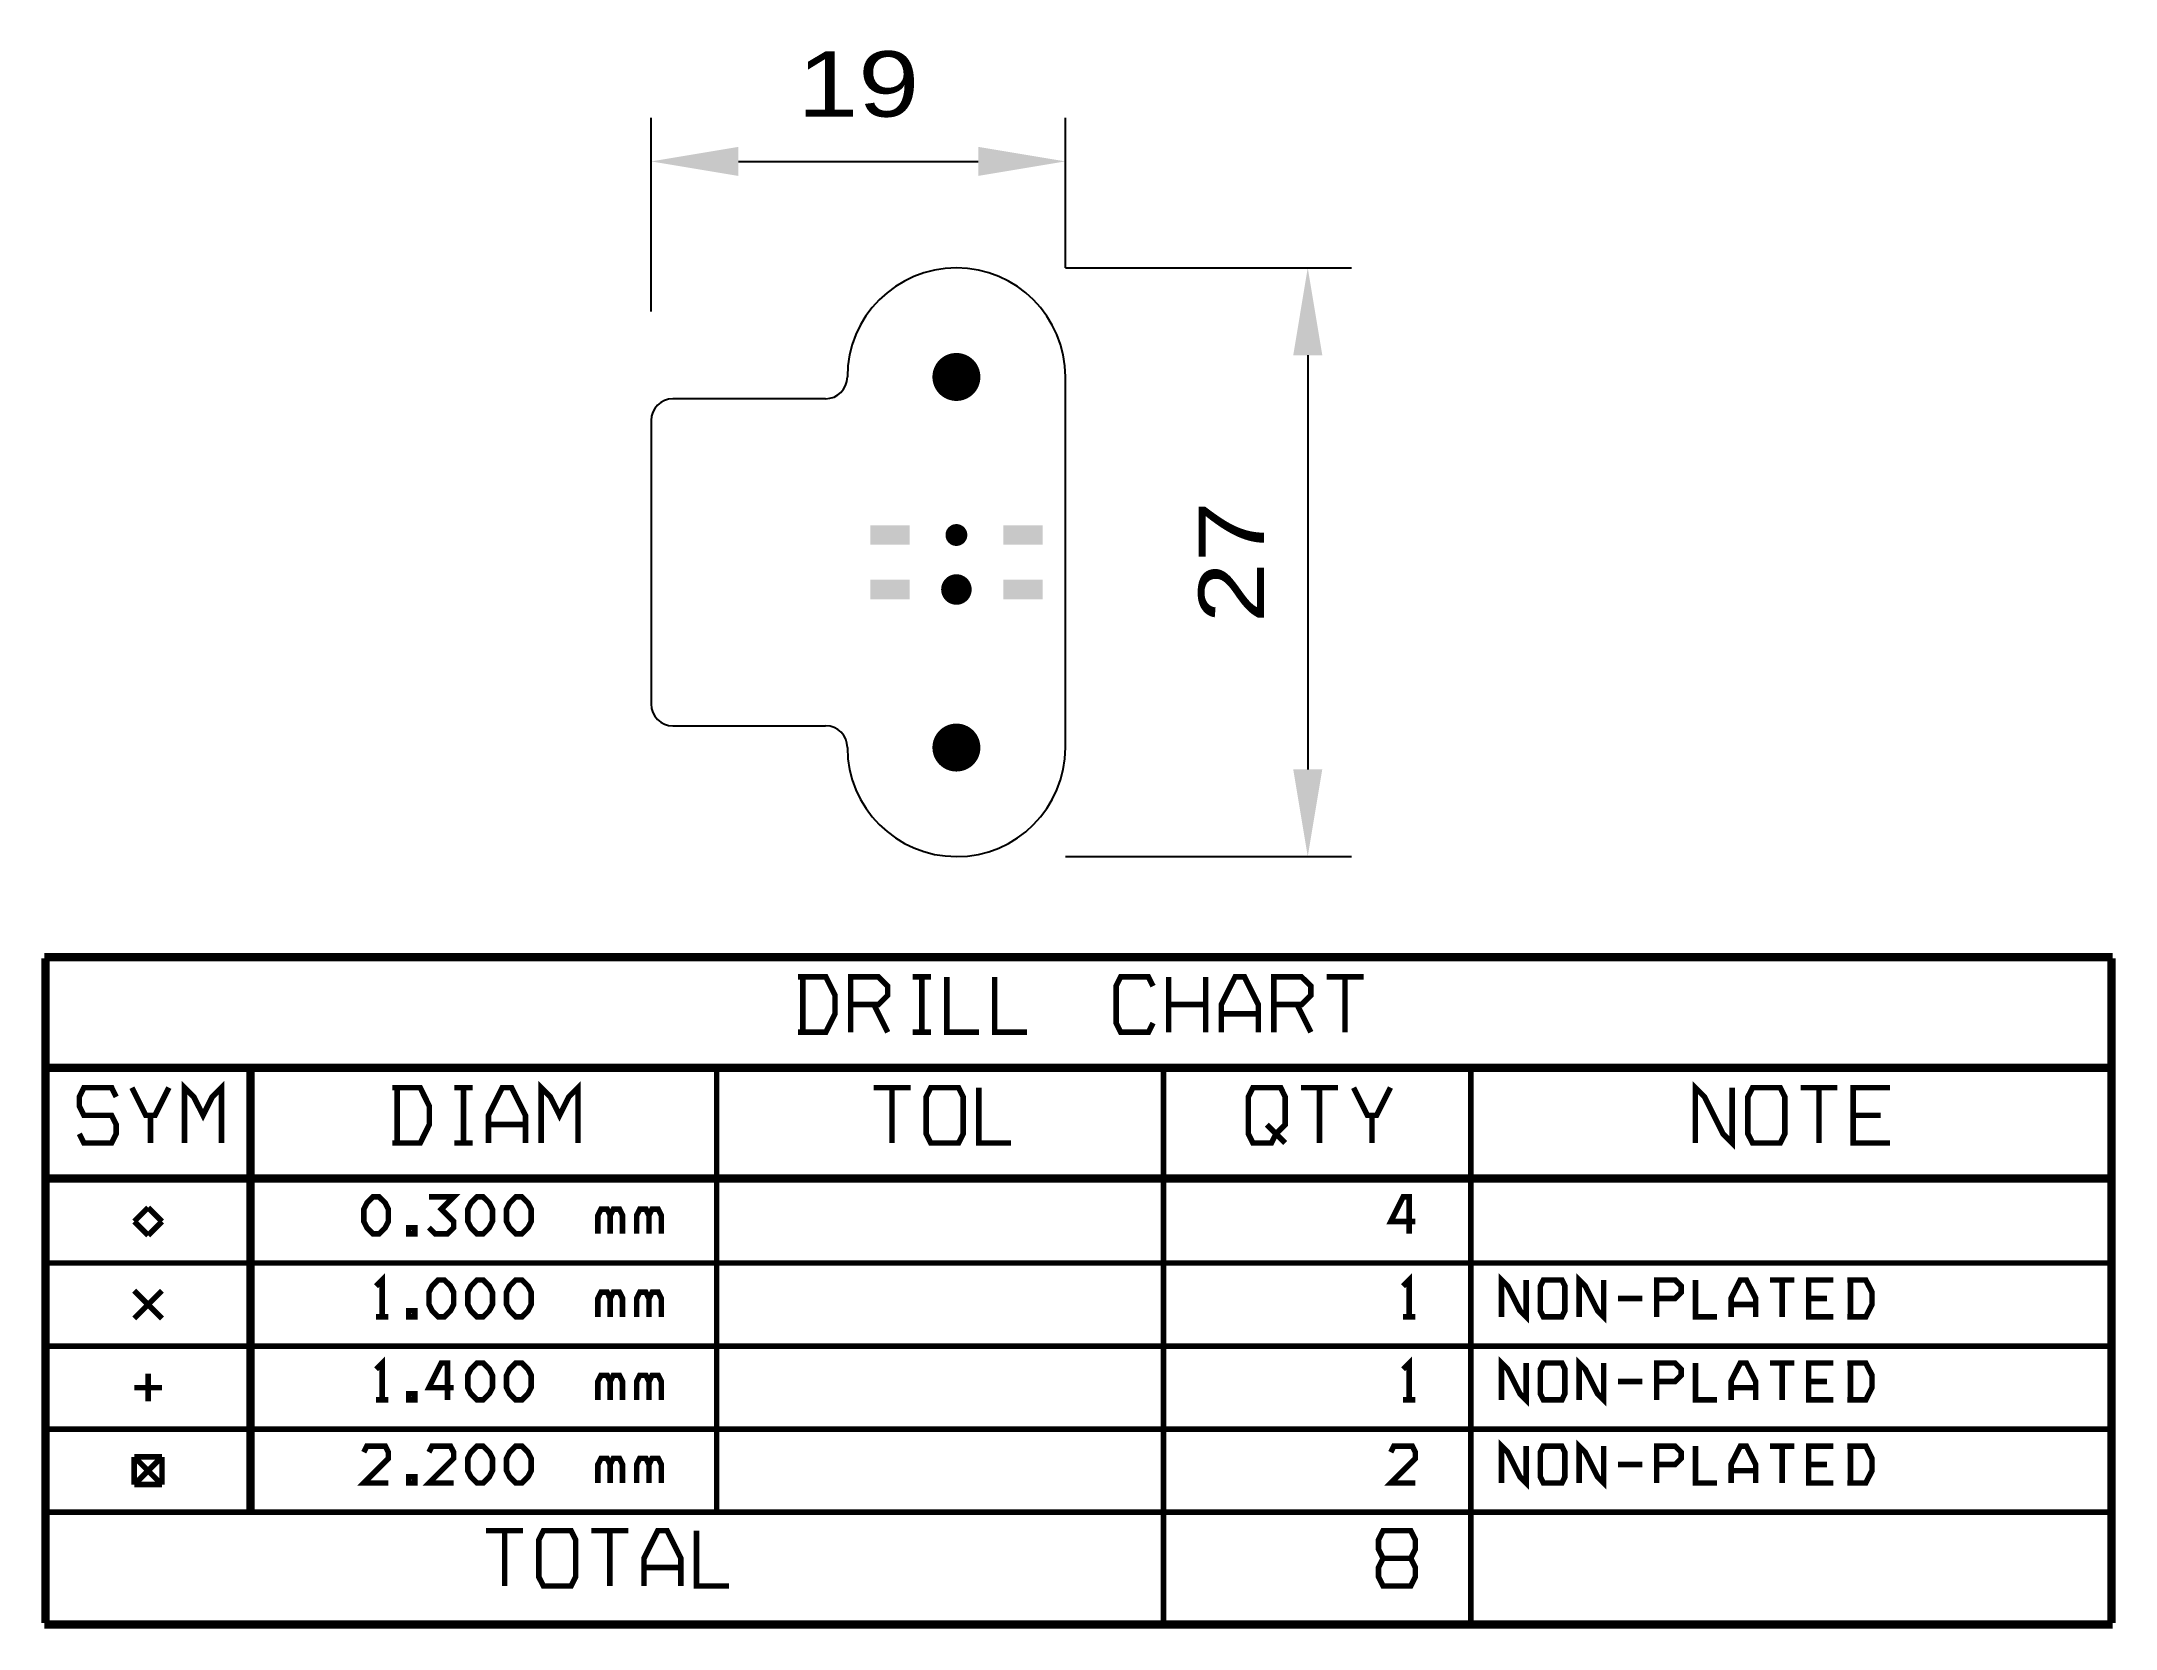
# Model space of a CAD drawing. Extents: x 634.9 to 730, y 523.3 to 596.1.
import ezdxf

# ---------------------------------------------------------------- set-up
doc = ezdxf.new("R2010")
doc.units = 0
doc.header["$LTSCALE"] = 10
doc.header["$MEASUREMENT"] = 0
doc.layers.get('0').update_dxf_attribs({"linetype": 'CONTINUOUS'})
doc.layers.get('Defpoints').update_dxf_attribs({"linetype": 'CONTINUOUS'})
for name, color, linetype in [('22-316-0_DRD', 7, 'CONTINUOUS'), ('22-316-0_SMT', 4, 'CONTINUOUS'), ('quote', 6, 'CONTINUOUS'), ('THRUHOLE_NPT', 11, 'CONTINUOUS')]:
    doc.layers.add(name, color=color, linetype=linetype)
doc.styles.add('STILE3', font='arial.ttf', dxfattribs={"width": 1.2, "height": 3})
doc.dimstyles.new('QUOTE', dxfattribs={"dimscale": 0, "dimtxt": 3, "dimasz": 4, "dimexe": 2, "dimexo": 5, "dimgap": 2, "dimtad": 1, "dimdec": 1, "dimzin": 13, "dimdsep": 46, "dimtxsty": 'STILE3', "dimcen": 0, "dimclrt": 7, "dimadec": 0, "dimazin": 0, "dimtfac": 0.666667, "dimtdec": 1, "dimtofl": 0, "dimtmove": 2, "dimatfit": 3, "dimfxl": 0, "dimtolj": 1, "dimtzin": 13, "dimarcsym": 0})

# ---------------------------------------------------------------- blocks, each defined once
blk = doc.blocks.new('RECTANGLE_2')
blk.add_solid([(0.90043, 0.44958), (0.90043, -0.44958), (-0.90043, 0.44958), (-0.90043, -0.44958)])
blk = doc.blocks.new('ROUND_4')
at = {"const_width": 0.50038}
blk.add_lwpolyline([(-0.25019, 0, 1), (0.25019, 0, 1)], format="xyb", close=True, dxfattribs=at)
blk = doc.blocks.new('ROUND_3')
at = {"const_width": 0.69977}
blk.add_lwpolyline([(-0.349884, 0, 1), (0.349884, 0, 1)], format="xyb", close=True, dxfattribs=at)
blk = doc.blocks.new('ROUND_1')
at = {"const_width": 1.09982}
blk.add_lwpolyline([(-0.54991, 0, 1), (0.54991, 0, 1)], format="xyb", close=True, dxfattribs=at)
blk = doc.blocks.new('*D7')
at = {"layer": 'Defpoints', "color": 0, "transparency": 16777216}
for p in [(681.872, 590.633), (681.872, 580.746), (662.873, 578.747)]:
    blk.add_point(p, dxfattribs=at)
at = {"layer": 'quote', "color": 0, "lineweight": -2, "transparency": 16777216}
for p, q in [((662.873, 583.747), (662.873, 592.633)), ((681.872, 585.746), (681.872, 592.633)), ((666.873, 590.633), (677.872, 590.633))]:
    blk.add_line(p, q, dxfattribs=at)
at = {"layer": 'quote', "color": 0, "transparency": 16777216}
for points in [[(666.873, 591.299), (666.873, 589.966), (662.873, 590.633)], [(677.872, 591.299), (677.872, 589.966), (681.872, 590.633)]]:
    blk.add_solid(points, dxfattribs=at)
at = {"layer": 'quote', "color": 7, "transparency": 16777216, "insert": (672.372, 594.164), "char_height": 3, "attachment_point": 5, "style": 'STILE3'}
blk.add_mtext('\\A1;19', dxfattribs=at)
blk = doc.blocks.new('*D8')
at = {"layer": 'Defpoints', "color": 0, "transparency": 16777216}
for p in [(676.873, 585.745), (676.873, 558.747), (692.987, 558.747)]:
    blk.add_point(p, dxfattribs=at)
at = {"layer": 'quote', "color": 0, "lineweight": -2, "transparency": 16777216}
for p, q in [((681.873, 585.745), (694.987, 585.745)), ((692.987, 581.745), (692.987, 562.747)), ((681.873, 558.747), (694.987, 558.747))]:
    blk.add_line(p, q, dxfattribs=at)
at = {"layer": 'quote', "color": 0, "transparency": 16777216}
for points in [[(692.321, 581.745), (693.654, 581.745), (692.987, 585.745)], [(692.321, 562.747), (693.654, 562.747), (692.987, 558.747)]]:
    blk.add_solid(points, dxfattribs=at)
at = {"layer": 'quote', "color": 7, "transparency": 16777216, "insert": (689.481, 572.246), "char_height": 3, "attachment_point": 5, "rotation": 90, "style": 'STILE3'}
blk.add_mtext('\\A1;27', dxfattribs=at)

msp = doc.modelspace()

# ---------------------------------------------------------------- linework, layer by layer
at = {"layer": '22-316-0_DRD'}
for p, q in [((681.872, 563.748), (681.872, 580.746)), ((670.874, 579.748), (663.873, 579.748)), ((662.873, 578.747), (662.873, 565.747)), ((663.873, 564.746), (670.874, 564.746))]:
    msp.add_line(p, q, dxfattribs=at)
at = {"layer": '22-316-0_DRD', "const_width": 0.254}
for points in [[(729.907, 554.203), (635.038, 554.203)], [(635.038, 523.596), (635.038, 554.076)], [(729.78, 554.076), (635.165, 554.076)], [(635.165, 523.596), (635.165, 554.076)], [(729.78, 523.596), (729.78, 554.076)], [(729.907, 523.596), (729.907, 554.076)], [(669.615, 550.69), (670.885, 550.69), (671.307, 551.536), (671.307, 552.382), (670.885, 553.23), (669.615, 553.23)], [(669.826, 550.69), (669.826, 553.23)], [(672.026, 551.96), (673.296, 551.96), (673.72, 552.382), (673.72, 552.806), (673.296, 553.23), (672.026, 553.23), (672.026, 550.69)], [(675.709, 553.23), (674.863, 553.23)], [(675.287, 550.69), (675.287, 553.23)], [(677.911, 550.69), (676.43, 550.69), (676.43, 553.23)], [(680.113, 550.69), (678.63, 550.69), (678.63, 553.23)], [(685.892, 551.112), (685.678, 550.69), (684.408, 550.69), (684.197, 551.112), (684.197, 552.806), (684.408, 553.23), (685.678, 553.23), (685.892, 552.806)], [(686.61, 550.69), (686.61, 553.23)], [(688.305, 550.69), (688.305, 553.23)], [(690.718, 550.69), (690.718, 551.96), (690.083, 553.23), (689.658, 553.23), (689.023, 551.96), (689.023, 550.69)], [(691.436, 551.96), (692.706, 551.96), (693.131, 552.382), (693.131, 552.806), (692.706, 553.23), (691.436, 553.23), (691.436, 550.69)], [(695.544, 553.23), (693.849, 553.23)], [(694.695, 550.69), (694.695, 553.23)], [(673.085, 551.96), (673.72, 550.69)], [(688.305, 551.96), (686.61, 551.96)], [(692.496, 551.96), (693.131, 550.69)], [(675.709, 550.69), (674.863, 550.69)], [(690.718, 551.536), (689.023, 551.536)], [(729.78, 549.123), (635.165, 549.123)], [(729.78, 548.996), (635.165, 548.996)], [(644.436, 528.676), (644.436, 548.996)], [(644.563, 528.676), (644.563, 548.996)], [(665.879, 528.676), (665.879, 548.996)], [(686.367, 523.596), (686.367, 548.996)], [(700.464, 523.596), (700.464, 548.996)], [(638.34, 547.726), (638.129, 548.15), (636.859, 548.15), (636.646, 547.726), (636.646, 547.302), (636.859, 546.88), (638.129, 546.88), (638.34, 546.456), (638.34, 546.032), (638.129, 545.61), (636.859, 545.61), (636.646, 546.032)], [(640.753, 548.15), (640.118, 546.88), (639.694, 546.88), (639.059, 548.15)], [(643.166, 545.61), (643.166, 548.15), (642.742, 547.726), (642.32, 546.88), (641.896, 547.726), (641.472, 548.15), (641.472, 545.61)], [(651.01, 545.61), (652.28, 545.61), (652.701, 546.456), (652.701, 547.302), (652.28, 548.15), (651.01, 548.15)], [(651.221, 545.61), (651.221, 548.15)], [(654.693, 548.15), (653.844, 548.15)], [(654.269, 545.61), (654.269, 548.15)], [(657.106, 545.61), (657.106, 546.88), (656.471, 548.15), (656.047, 548.15), (655.412, 546.88), (655.412, 545.61)], [(659.519, 545.61), (659.519, 548.15), (659.095, 547.726), (658.67, 546.88), (658.249, 547.726), (657.825, 548.15), (657.825, 545.61)], [(674.769, 548.15), (673.075, 548.15)], [(673.921, 545.61), (673.921, 548.15)], [(675.699, 545.61), (675.488, 546.032), (675.488, 547.726), (675.699, 548.15), (676.969, 548.15), (677.182, 547.726), (677.182, 546.032), (676.969, 545.61), (675.699, 545.61)], [(679.382, 545.61), (677.901, 545.61), (677.901, 548.15)], [(690.263, 546.032), (690.474, 545.61), (691.32, 545.61), (691.533, 546.032), (691.955, 546.456), (691.955, 547.726), (691.744, 548.15), (690.474, 548.15), (690.263, 547.726), (690.263, 546.032)], [(694.368, 548.15), (692.676, 548.15)], [(693.522, 545.61), (693.522, 548.15)], [(696.781, 548.15), (696.146, 546.88), (695.724, 546.88), (695.089, 548.15)], [(712.455, 548.15), (712.455, 545.61), (712.031, 546.032), (711.185, 547.726), (710.761, 548.15), (710.761, 545.61)], [(713.387, 545.61), (713.174, 546.032), (713.174, 547.726), (713.387, 548.15), (714.657, 548.15), (714.868, 547.726), (714.868, 546.032), (714.657, 545.61), (713.387, 545.61)], [(717.281, 548.15), (715.587, 548.15)], [(716.435, 545.61), (716.435, 548.15)], [(719.694, 545.61), (718, 545.61), (718, 548.15), (719.694, 548.15)], [(639.907, 545.61), (639.907, 546.88)], [(695.935, 545.61), (695.935, 546.88)], [(719.27, 546.88), (718, 546.88)], [(657.106, 546.456), (655.412, 546.456)], [(691.109, 546.456), (691.955, 545.61)], [(654.693, 545.61), (653.844, 545.61)], [(729.78, 544.043), (635.165, 544.043)], [(729.78, 543.916), (635.165, 543.916)], [(650.116, 541.447), (649.834, 541.729), (649.694, 542.011), (649.694, 542.575), (649.834, 542.857), (650.116, 543.138), (650.398, 543.138), (650.68, 542.857), (650.822, 542.575), (650.822, 542.011), (650.68, 541.729), (650.398, 541.447), (650.116, 541.447)], [(652.684, 541.729), (652.966, 541.447), (653.532, 541.447), (653.814, 541.729), (653.814, 542.011), (653.248, 542.575), (653.814, 543.138), (652.684, 543.138)], [(654.886, 541.447), (654.604, 541.729), (654.462, 542.011), (654.462, 542.575), (654.604, 542.857), (654.886, 543.138), (655.168, 543.138), (655.45, 542.857), (655.592, 542.575), (655.592, 542.011), (655.45, 541.729), (655.168, 541.447), (654.886, 541.447)], [(656.664, 541.447), (656.382, 541.729), (656.24, 542.011), (656.24, 542.575), (656.382, 542.857), (656.664, 543.138), (656.946, 543.138), (657.228, 542.857), (657.37, 542.575), (657.37, 542.011), (657.228, 541.729), (656.946, 541.447), (656.664, 541.447)], [(697.924, 542.011), (696.796, 542.011), (697.36, 543.138), (697.642, 543.138), (697.642, 541.447)], [(639.801, 542.646), (639.166, 542.011)], [(640.436, 542.011), (639.801, 542.646)], [(661.561, 541.447), (661.561, 542.293), (661.419, 542.575), (661.137, 542.575), (660.995, 542.293), (660.855, 542.575), (660.573, 542.575), (660.431, 542.293), (660.431, 541.447)], [(660.995, 541.447), (660.995, 542.293)], [(663.339, 541.447), (663.339, 542.293), (663.197, 542.575), (662.915, 542.575), (662.773, 542.293), (662.633, 542.575), (662.351, 542.575), (662.209, 542.293), (662.209, 541.447)], [(662.773, 541.447), (662.773, 542.293)], [(639.166, 542.011), (639.801, 541.376)], [(639.801, 541.376), (640.436, 542.011)], [(651.754, 541.447), (652.036, 541.447), (652.036, 541.729), (651.754, 541.729), (651.754, 541.447)], [(729.78, 540.106), (635.165, 540.106)], [(650.54, 537.637), (650.54, 539.328), (650.258, 539.047)], [(653.108, 537.637), (652.826, 537.919), (652.684, 538.201), (652.684, 538.765), (652.826, 539.047), (653.108, 539.328), (653.39, 539.328), (653.672, 539.047), (653.814, 538.765), (653.814, 538.201), (653.672, 537.919), (653.39, 537.637), (653.108, 537.637)], [(654.886, 537.637), (654.604, 537.919), (654.462, 538.201), (654.462, 538.765), (654.604, 539.047), (654.886, 539.328), (655.168, 539.328), (655.45, 539.047), (655.592, 538.765), (655.592, 538.201), (655.45, 537.919), (655.168, 537.637), (654.886, 537.637)], [(656.664, 537.637), (656.382, 537.919), (656.24, 538.201), (656.24, 538.765), (656.382, 539.047), (656.664, 539.328), (656.946, 539.328), (657.228, 539.047), (657.37, 538.765), (657.37, 538.201), (657.228, 537.919), (656.946, 537.637), (656.664, 537.637)], [(697.642, 537.637), (697.642, 539.328), (697.36, 539.047)], [(703.004, 539.328), (703.004, 537.637), (702.722, 537.919), (702.158, 539.047), (701.876, 539.328), (701.876, 537.637)], [(703.794, 537.637), (703.654, 537.919), (703.654, 539.047), (703.794, 539.328), (704.642, 539.328), (704.782, 539.047), (704.782, 537.919), (704.642, 537.637), (703.794, 537.637)], [(706.56, 539.328), (706.56, 537.637), (706.278, 537.919), (705.714, 539.047), (705.432, 539.328), (705.432, 537.637)], [(708.988, 538.483), (709.834, 538.483), (710.116, 538.765), (710.116, 539.047), (709.834, 539.328), (708.988, 539.328), (708.988, 537.637)], [(711.754, 537.637), (710.766, 537.637), (710.766, 539.328)], [(713.532, 537.637), (713.532, 538.483), (713.108, 539.328), (712.826, 539.328), (712.402, 538.483), (712.402, 537.637)], [(715.31, 539.328), (714.18, 539.328)], [(714.744, 537.637), (714.744, 539.328)], [(717.088, 537.637), (715.958, 537.637), (715.958, 539.328), (717.088, 539.328)], [(717.736, 537.637), (718.581, 537.637), (718.866, 538.201), (718.866, 538.765), (718.581, 539.328), (717.736, 539.328)], [(717.878, 537.637), (717.878, 539.328)], [(640.436, 538.836), (639.166, 537.566)], [(640.436, 537.566), (639.166, 538.836)], [(661.561, 537.637), (661.561, 538.483), (661.419, 538.765), (661.137, 538.765), (660.995, 538.483), (660.855, 538.765), (660.573, 538.765), (660.431, 538.483), (660.431, 537.637)], [(660.995, 537.637), (660.995, 538.483)], [(663.339, 537.637), (663.339, 538.483), (663.197, 538.765), (662.915, 538.765), (662.773, 538.483), (662.633, 538.765), (662.351, 538.765), (662.209, 538.483), (662.209, 537.637)], [(662.773, 537.637), (662.773, 538.483)], [(708.338, 538.483), (707.21, 538.483)], [(716.803, 538.483), (715.958, 538.483)], [(650.822, 537.637), (650.258, 537.637)], [(651.754, 537.637), (652.036, 537.637), (652.036, 537.919), (651.754, 537.919), (651.754, 537.637)], [(697.924, 537.637), (697.36, 537.637)], [(713.532, 538.201), (712.402, 538.201)], [(729.78, 536.296), (635.165, 536.296)], [(650.54, 533.827), (650.54, 535.518), (650.258, 535.237)], [(653.814, 534.391), (652.684, 534.391), (653.248, 535.518), (653.532, 535.518), (653.532, 533.827)], [(654.886, 533.827), (654.604, 534.109), (654.462, 534.391), (654.462, 534.955), (654.604, 535.237), (654.886, 535.518), (655.168, 535.518), (655.45, 535.237), (655.592, 534.955), (655.592, 534.391), (655.45, 534.109), (655.168, 533.827), (654.886, 533.827)], [(656.664, 533.827), (656.382, 534.109), (656.24, 534.391), (656.24, 534.955), (656.382, 535.237), (656.664, 535.518), (656.946, 535.518), (657.228, 535.237), (657.37, 534.955), (657.37, 534.391), (657.228, 534.109), (656.946, 533.827), (656.664, 533.827)], [(697.642, 533.827), (697.642, 535.518), (697.36, 535.237)], [(703.004, 535.518), (703.004, 533.827), (702.722, 534.109), (702.158, 535.237), (701.876, 535.518), (701.876, 533.827)], [(703.794, 533.827), (703.654, 534.109), (703.654, 535.237), (703.794, 535.518), (704.642, 535.518), (704.782, 535.237), (704.782, 534.109), (704.642, 533.827), (703.794, 533.827)], [(706.56, 535.518), (706.56, 533.827), (706.278, 534.109), (705.714, 535.237), (705.432, 535.518), (705.432, 533.827)], [(708.988, 534.673), (709.834, 534.673), (710.116, 534.955), (710.116, 535.237), (709.834, 535.518), (708.988, 535.518), (708.988, 533.827)], [(711.754, 533.827), (710.766, 533.827), (710.766, 535.518)], [(713.532, 533.827), (713.532, 534.673), (713.108, 535.518), (712.826, 535.518), (712.402, 534.673), (712.402, 533.827)], [(715.31, 535.518), (714.18, 535.518)], [(714.744, 533.827), (714.744, 535.518)], [(717.088, 533.827), (715.958, 533.827), (715.958, 535.518), (717.088, 535.518)], [(717.736, 533.827), (718.581, 533.827), (718.866, 534.391), (718.866, 534.955), (718.581, 535.518), (717.736, 535.518)], [(717.878, 533.827), (717.878, 535.518)], [(639.801, 535.026), (639.801, 533.756)], [(661.561, 533.827), (661.561, 534.673), (661.419, 534.955), (661.137, 534.955), (660.995, 534.673), (660.855, 534.955), (660.573, 534.955), (660.431, 534.673), (660.431, 533.827)], [(660.995, 533.827), (660.995, 534.673)], [(663.339, 533.827), (663.339, 534.673), (663.197, 534.955), (662.915, 534.955), (662.773, 534.673), (662.633, 534.955), (662.351, 534.955), (662.209, 534.673), (662.209, 533.827)], [(662.773, 533.827), (662.773, 534.673)], [(708.338, 534.673), (707.21, 534.673)], [(716.803, 534.673), (715.958, 534.673)], [(640.436, 534.391), (639.166, 534.391)], [(650.822, 533.827), (650.258, 533.827)], [(651.754, 533.827), (652.036, 533.827), (652.036, 534.109), (651.754, 534.109), (651.754, 533.827)], [(697.924, 533.827), (697.36, 533.827)], [(713.532, 534.391), (712.402, 534.391)], [(729.78, 532.486), (635.165, 532.486)], [(650.822, 530.017), (649.694, 530.017), (650.822, 531.145), (650.822, 531.427), (650.68, 531.708), (649.834, 531.708), (649.694, 531.427)], [(653.814, 530.017), (652.684, 530.017), (653.814, 531.145), (653.814, 531.427), (653.672, 531.708), (652.826, 531.708), (652.684, 531.427)], [(654.886, 530.017), (654.604, 530.299), (654.462, 530.581), (654.462, 531.145), (654.604, 531.427), (654.886, 531.708), (655.168, 531.708), (655.45, 531.427), (655.592, 531.145), (655.592, 530.581), (655.45, 530.299), (655.168, 530.017), (654.886, 530.017)], [(656.664, 530.017), (656.382, 530.299), (656.24, 530.581), (656.24, 531.145), (656.382, 531.427), (656.664, 531.708), (656.946, 531.708), (657.228, 531.427), (657.37, 531.145), (657.37, 530.581), (657.228, 530.299), (656.946, 530.017), (656.664, 530.017)], [(697.924, 530.017), (696.796, 530.017), (697.924, 531.145), (697.924, 531.427), (697.784, 531.708), (696.936, 531.708), (696.796, 531.427)], [(703.004, 531.708), (703.004, 530.017), (702.722, 530.299), (702.158, 531.427), (701.876, 531.708), (701.876, 530.017)], [(703.794, 530.017), (703.654, 530.299), (703.654, 531.427), (703.794, 531.708), (704.642, 531.708), (704.782, 531.427), (704.782, 530.299), (704.642, 530.017), (703.794, 530.017)], [(706.56, 531.708), (706.56, 530.017), (706.278, 530.299), (705.714, 531.427), (705.432, 531.708), (705.432, 530.017)], [(708.988, 530.863), (709.834, 530.863), (710.116, 531.145), (710.116, 531.427), (709.834, 531.708), (708.988, 531.708), (708.988, 530.017)], [(711.754, 530.017), (710.766, 530.017), (710.766, 531.708)], [(713.532, 530.017), (713.532, 530.863), (713.108, 531.708), (712.826, 531.708), (712.402, 530.863), (712.402, 530.017)], [(715.31, 531.708), (714.18, 531.708)], [(714.744, 530.017), (714.744, 531.708)], [(717.088, 530.017), (715.958, 530.017), (715.958, 531.708), (717.088, 531.708)], [(717.736, 530.017), (718.581, 530.017), (718.866, 530.581), (718.866, 531.145), (718.581, 531.708), (717.736, 531.708)], [(717.878, 530.017), (717.878, 531.708)], [(639.166, 531.216), (639.166, 529.946)], [(640.436, 531.216), (639.166, 531.216)], [(640.436, 531.216), (639.166, 529.946)], [(640.436, 529.946), (639.166, 531.216)], [(640.436, 529.946), (640.436, 531.216)], [(661.561, 530.017), (661.561, 530.863), (661.419, 531.145), (661.137, 531.145), (660.995, 530.863), (660.855, 531.145), (660.573, 531.145), (660.431, 530.863), (660.431, 530.017)], [(660.995, 530.017), (660.995, 530.863)], [(663.339, 530.017), (663.339, 530.863), (663.197, 531.145), (662.915, 531.145), (662.773, 530.863), (662.633, 531.145), (662.351, 531.145), (662.209, 530.863), (662.209, 530.017)], [(662.773, 530.017), (662.773, 530.863)], [(708.338, 530.863), (707.21, 530.863)], [(716.803, 530.863), (715.958, 530.863)], [(639.166, 529.946), (640.436, 529.946)], [(651.754, 530.017), (652.036, 530.017), (652.036, 530.299), (651.754, 530.299), (651.754, 530.017)], [(713.532, 530.581), (712.402, 530.581)], [(729.78, 528.676), (635.165, 528.676)], [(656.999, 527.83), (655.305, 527.83)], [(656.153, 525.29), (656.153, 527.83)], [(657.931, 525.29), (657.718, 525.712), (657.718, 527.406), (657.931, 527.83), (659.201, 527.83), (659.412, 527.406), (659.412, 525.712), (659.201, 525.29), (657.931, 525.29)], [(661.825, 527.83), (660.131, 527.83)], [(660.979, 525.29), (660.979, 527.83)], [(664.238, 525.29), (664.238, 526.56), (663.603, 527.83), (663.179, 527.83), (662.544, 526.56), (662.544, 525.29)], [(666.44, 525.29), (664.957, 525.29), (664.957, 527.83)], [(697.713, 526.56), (697.924, 526.982), (697.924, 527.406), (697.713, 527.83), (696.443, 527.83), (696.232, 527.406), (696.232, 526.982), (696.443, 526.56), (697.713, 526.56), (697.924, 526.136), (697.924, 525.712), (697.713, 525.29), (696.443, 525.29), (696.232, 525.712), (696.232, 526.136), (696.443, 526.56)], [(664.238, 526.136), (662.544, 526.136)], [(729.907, 523.469), (635.038, 523.469)], [(729.78, 523.596), (635.165, 523.596)]]:
    msp.add_lwpolyline(points, dxfattribs=at)
at = {"layer": '22-316-0_DRD'}
for centre, radius, start, end in [((676.873, 580.746), 5.001, 90, 180), ((676.873, 580.746), 4.999, 360, 90), ((670.874, 580.746), 0.998, 270, 0), ((663.873, 578.747), 1.001, 90, 180), ((663.873, 565.747), 1.001, 180, 270), ((670.874, 563.748), 1.001, 360, 90), ((676.873, 563.748), 4.999, 180, 270), ((676.873, 563.748), 5.001, 270, 0)]:
    msp.add_arc(centre, radius, start, end, dxfattribs=at)

# ---------------------------------------------------------------- block references
at = {"layer": '22-316-0_SMT'}
for p in [(673.823, 573.497), (679.924, 573.497), (673.823, 570.997), (679.924, 570.997)]:
    msp.add_blockref('RECTANGLE_2', p, dxfattribs=at)
at = {"layer": 'THRUHOLE_NPT'}
for name, p in [('ROUND_1', (676.873, 580.746)), ('ROUND_4', (676.873, 573.497)), ('ROUND_3', (676.873, 570.997)), ('ROUND_1', (676.873, 563.748))]:
    msp.add_blockref(name, p, dxfattribs=at)

# ---------------------------------------------------------------- dimensions: what is measured, and where the dimension line sits
at = {"layer": 'quote'}
dim = msp.add_linear_dim(base=(681.872, 590.633), p1=(662.873, 578.747), p2=(681.872, 580.746), dimstyle='QUOTE', override={"dimscale": 1}, dxfattribs=at)
dim.commit()
dim.dimension.update_dxf_attribs({"geometry": '*D7', "text_midpoint": (672.372, 594.164)})
dim = msp.add_linear_dim(base=(692.987, 558.747), p1=(676.873, 585.745), p2=(676.873, 558.747), angle=90, dimstyle='QUOTE', override={"dimscale": 1}, dxfattribs=at)
dim.commit()
dim.dimension.update_dxf_attribs({"geometry": '*D8', "text_midpoint": (689.481, 572.246)})

doc.saveas('drawing.dxf')
